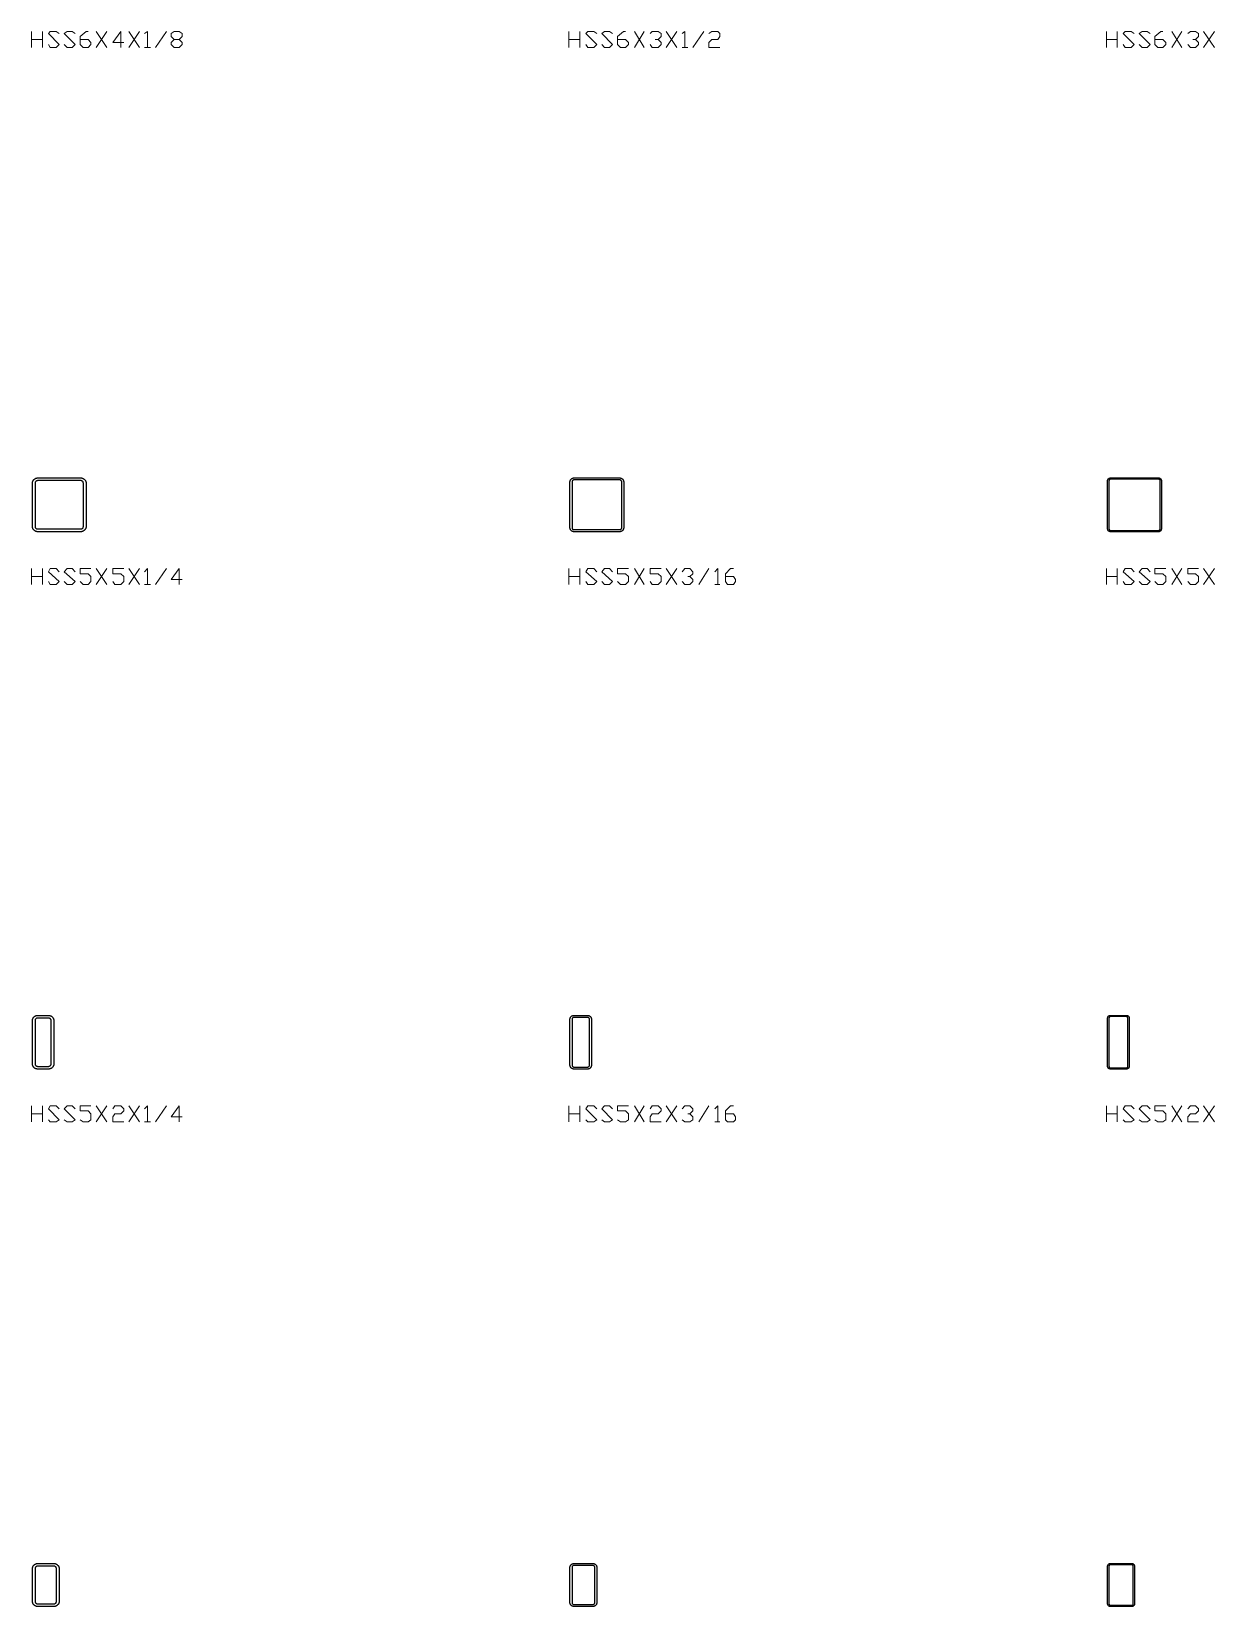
# Model space of a CAD drawing. Header units: inches. Extents: x 0 to 975, y -1305 to 34.
# Drawn here: x 749.9 to 859.9, y -1100 to -953.5 of the extents above; entities that cross this region are included whole.
import ezdxf

# ---------------------------------------------------------------- set-up
doc = ezdxf.new("R2010")
doc.units = ezdxf.units.IN
doc.header["$MEASUREMENT"] = 0
doc.layers.add('AISC_STEEL', color=7, linetype='Continuous')

msp = doc.modelspace()

# ---------------------------------------------------------------- linework, layer by layer
at = {"color": 3, "lineweight": 0}
for p, q in [((749.92, -954.94), (749.92, -953.46)), ((750.94, -953.46), (750.94, -954.94)), ((755.92, -953.46), (756.93, -954.94)), ((755.92, -954.94), (756.93, -953.46)), ((758.96, -953.46), (759.97, -954.94)), ((758.96, -954.94), (759.97, -953.46)), ((761.45, -954.94), (762.46, -953.46)), ((799.9, -954.94), (799.9, -953.46)), ((800.92, -953.46), (800.92, -954.94)), ((805.99, -953.46), (806.91, -954.94)), ((805.99, -954.94), (806.91, -953.46)), ((808.94, -953.46), (809.95, -954.94)), ((808.94, -954.94), (809.95, -953.46)), ((811.43, -954.94), (812.44, -953.46)), ((849.88, -954.94), (849.88, -953.46)), ((850.9, -953.46), (850.9, -954.94)), ((855.97, -953.46), (856.89, -954.94)), ((855.97, -954.94), (856.89, -953.46)), ((858.92, -953.46), (859.94, -954.94)), ((858.92, -954.94), (859.94, -953.46)), ((749.92, -954.2), (750.94, -954.2)), ((760.43, -954.94), (760.99, -954.94)), ((799.9, -954.2), (800.92, -954.2)), ((810.42, -954.94), (810.97, -954.94)), ((849.88, -954.2), (850.9, -954.2)), ((749.92, -1004.92), (749.92, -1003.44)), ((750.94, -1003.44), (750.94, -1004.92)), ((755.92, -1003.44), (756.93, -1004.92)), ((755.92, -1004.92), (756.93, -1003.44)), ((758.96, -1003.44), (759.97, -1004.92)), ((758.96, -1004.92), (759.97, -1003.44)), ((761.45, -1004.92), (762.46, -1003.44)), ((799.9, -1004.92), (799.9, -1003.44)), ((800.92, -1003.44), (800.92, -1004.92)), ((805.99, -1003.44), (806.91, -1004.92)), ((805.99, -1004.92), (806.91, -1003.44)), ((808.94, -1003.44), (809.95, -1004.92)), ((808.94, -1004.92), (809.95, -1003.44)), ((811.98, -1004.92), (812.91, -1003.44)), ((849.88, -1004.92), (849.88, -1003.44)), ((850.9, -1003.44), (850.9, -1004.92)), ((855.97, -1003.44), (856.89, -1004.92)), ((855.97, -1004.92), (856.89, -1003.44)), ((858.92, -1003.44), (859.94, -1004.92)), ((858.92, -1004.92), (859.94, -1003.44)), ((749.92, -1004.18), (750.94, -1004.18)), ((760.43, -1004.92), (760.99, -1004.92)), ((799.9, -1004.18), (800.92, -1004.18)), ((813.46, -1004.92), (813.92, -1004.92)), ((849.88, -1004.18), (850.9, -1004.18)), ((749.92, -1054.9), (749.92, -1053.43)), ((750.94, -1053.43), (750.94, -1054.9)), ((755.92, -1053.43), (756.93, -1054.9)), ((755.92, -1054.9), (756.93, -1053.43)), ((758.96, -1053.43), (759.97, -1054.9)), ((758.96, -1054.9), (759.97, -1053.43)), ((761.45, -1054.9), (762.46, -1053.43)), ((799.9, -1054.9), (799.9, -1053.43)), ((800.92, -1053.43), (800.92, -1054.9)), ((805.99, -1053.43), (806.91, -1054.9)), ((805.99, -1054.9), (806.91, -1053.43)), ((808.94, -1053.43), (809.95, -1054.9)), ((808.94, -1054.9), (809.95, -1053.43)), ((811.98, -1054.9), (812.91, -1053.43)), ((849.88, -1054.9), (849.88, -1053.43)), ((850.9, -1053.43), (850.9, -1054.9)), ((855.97, -1053.43), (856.89, -1054.9)), ((855.97, -1054.9), (856.89, -1053.43)), ((858.92, -1053.43), (859.94, -1054.9)), ((858.92, -1054.9), (859.94, -1053.43)), ((749.92, -1054.16), (750.94, -1054.16)), ((760.43, -1054.9), (760.99, -1054.9)), ((799.9, -1054.16), (800.92, -1054.16)), ((813.46, -1054.9), (813.92, -1054.9)), ((849.88, -1054.16), (850.9, -1054.16))]:
    msp.add_line(p, q, dxfattribs=at)
for points in [[(751.49, -954.66), (751.67, -954.94), (752.23, -954.94), (752.5, -954.66), (751.49, -953.65), (751.67, -953.46), (752.23, -953.46), (752.5, -953.65)], [(752.97, -954.66), (753.24, -954.94), (753.7, -954.94), (753.98, -954.66), (752.97, -953.65), (753.24, -953.46), (753.7, -953.46), (753.98, -953.65)], [(754.44, -954.2), (755.18, -954.2), (755.45, -954.48), (755.45, -954.66), (755.18, -954.94), (754.72, -954.94), (754.44, -954.66), (754.44, -953.92), (754.99, -953.46), (755.18, -953.46)], [(758.5, -954.48), (757.48, -954.48), (758.22, -953.46), (758.22, -954.94)], [(760.43, -953.65), (760.71, -953.46), (760.71, -954.94)], [(763.66, -954.2), (763.94, -954.48), (763.94, -954.66), (763.66, -954.94), (763.2, -954.94), (762.92, -954.66), (762.92, -954.48), (763.2, -954.2), (763.66, -954.2), (763.94, -953.92), (763.94, -953.65), (763.66, -953.46), (763.2, -953.46), (762.92, -953.65), (762.92, -953.92), (763.2, -954.2)], [(801.47, -954.66), (801.66, -954.94), (802.21, -954.94), (802.49, -954.66), (801.47, -953.65), (801.66, -953.46), (802.21, -953.46), (802.49, -953.65)], [(802.95, -954.66), (803.22, -954.94), (803.68, -954.94), (803.96, -954.66), (802.95, -953.65), (803.22, -953.46), (803.68, -953.46), (803.96, -953.65)], [(804.42, -954.2), (805.16, -954.2), (805.44, -954.48), (805.44, -954.66), (805.16, -954.94), (804.7, -954.94), (804.42, -954.66), (804.42, -953.92), (804.98, -953.46), (805.16, -953.46)], [(807.47, -953.65), (807.65, -953.46), (808.2, -953.46), (808.48, -953.65), (808.48, -953.92), (808.2, -954.2), (807.93, -954.2)], [(810.42, -953.65), (810.69, -953.46), (810.69, -954.94)], [(812.91, -953.65), (813.18, -953.46), (813.74, -953.46), (813.92, -953.65), (813.92, -953.92), (813.74, -954.2), (813.18, -954.2), (812.91, -954.48), (812.91, -954.94), (813.92, -954.94)], [(851.45, -954.66), (851.64, -954.94), (852.19, -954.94), (852.47, -954.66), (851.45, -953.65), (851.64, -953.46), (852.19, -953.46), (852.47, -953.65)], [(852.93, -954.66), (853.2, -954.94), (853.67, -954.94), (853.94, -954.66), (852.93, -953.65), (853.2, -953.46), (853.67, -953.46), (853.94, -953.65)], [(854.4, -954.2), (855.14, -954.2), (855.42, -954.48), (855.42, -954.66), (855.14, -954.94), (854.68, -954.94), (854.4, -954.66), (854.4, -953.92), (854.96, -953.46), (855.14, -953.46)], [(857.45, -953.65), (857.72, -953.46), (858.18, -953.46), (858.46, -953.65), (858.46, -953.92), (858.18, -954.2), (857.91, -954.2)], [(808.2, -954.2), (808.48, -954.48), (808.48, -954.66), (808.2, -954.94), (807.65, -954.94), (807.47, -954.66)], [(858.18, -954.2), (858.46, -954.48), (858.46, -954.66), (858.18, -954.94), (857.72, -954.94), (857.45, -954.66)], [(751.49, -1004.64), (751.67, -1004.92), (752.23, -1004.92), (752.5, -1004.64), (751.49, -1003.72), (751.67, -1003.44), (752.23, -1003.44), (752.5, -1003.72)], [(752.97, -1004.64), (753.24, -1004.92), (753.7, -1004.92), (753.98, -1004.64), (752.97, -1003.72), (753.24, -1003.44), (753.7, -1003.44), (753.98, -1003.72)], [(754.44, -1004.64), (754.72, -1004.92), (755.18, -1004.92), (755.45, -1004.64), (755.45, -1004.18), (755.18, -1003.91), (754.44, -1003.91), (754.44, -1003.44), (755.45, -1003.44)], [(757.48, -1004.64), (757.67, -1004.92), (758.22, -1004.92), (758.5, -1004.64), (758.5, -1004.18), (758.22, -1003.91), (757.48, -1003.91), (757.48, -1003.44), (758.5, -1003.44)], [(760.43, -1003.72), (760.71, -1003.44), (760.71, -1004.92)], [(763.94, -1004.46), (762.92, -1004.46), (763.66, -1003.44), (763.66, -1004.92)], [(801.47, -1004.64), (801.66, -1004.92), (802.21, -1004.92), (802.49, -1004.64), (801.47, -1003.72), (801.66, -1003.44), (802.21, -1003.44), (802.49, -1003.72)], [(802.95, -1004.64), (803.22, -1004.92), (803.68, -1004.92), (803.96, -1004.64), (802.95, -1003.72), (803.22, -1003.44), (803.68, -1003.44), (803.96, -1003.72)], [(804.42, -1004.64), (804.7, -1004.92), (805.16, -1004.92), (805.44, -1004.64), (805.44, -1004.18), (805.16, -1003.91), (804.42, -1003.91), (804.42, -1003.44), (805.44, -1003.44)], [(807.47, -1004.64), (807.65, -1004.92), (808.2, -1004.92), (808.48, -1004.64), (808.48, -1004.18), (808.2, -1003.91), (807.47, -1003.91), (807.47, -1003.44), (808.48, -1003.44)], [(810.42, -1003.72), (810.69, -1003.44), (811.15, -1003.44), (811.43, -1003.72), (811.43, -1003.91), (811.15, -1004.18), (810.97, -1004.18)], [(813.46, -1003.72), (813.74, -1003.44), (813.74, -1004.92)], [(814.47, -1004.18), (815.21, -1004.18), (815.4, -1004.46), (815.4, -1004.64), (815.21, -1004.92), (814.66, -1004.92), (814.47, -1004.64), (814.47, -1003.91), (814.93, -1003.44), (815.21, -1003.44)], [(851.45, -1004.64), (851.64, -1004.92), (852.19, -1004.92), (852.47, -1004.64), (851.45, -1003.72), (851.64, -1003.44), (852.19, -1003.44), (852.47, -1003.72)], [(852.93, -1004.64), (853.2, -1004.92), (853.67, -1004.92), (853.94, -1004.64), (852.93, -1003.72), (853.2, -1003.44), (853.67, -1003.44), (853.94, -1003.72)], [(854.4, -1004.64), (854.68, -1004.92), (855.14, -1004.92), (855.42, -1004.64), (855.42, -1004.18), (855.14, -1003.91), (854.4, -1003.91), (854.4, -1003.44), (855.42, -1003.44)], [(857.45, -1004.64), (857.72, -1004.92), (858.18, -1004.92), (858.46, -1004.64), (858.46, -1004.18), (858.18, -1003.91), (857.45, -1003.91), (857.45, -1003.44), (858.46, -1003.44)], [(811.15, -1004.18), (811.43, -1004.46), (811.43, -1004.64), (811.15, -1004.92), (810.69, -1004.92), (810.42, -1004.64)], [(751.49, -1054.72), (751.67, -1054.9), (752.23, -1054.9), (752.5, -1054.72), (751.49, -1053.7), (751.67, -1053.43), (752.23, -1053.43), (752.5, -1053.7)], [(752.97, -1054.72), (753.24, -1054.9), (753.7, -1054.9), (753.98, -1054.72), (752.97, -1053.7), (753.24, -1053.43), (753.7, -1053.43), (753.98, -1053.7)], [(754.44, -1054.72), (754.72, -1054.9), (755.18, -1054.9), (755.45, -1054.72), (755.45, -1054.16), (755.18, -1053.89), (754.44, -1053.89), (754.44, -1053.43), (755.45, -1053.43)], [(757.48, -1053.7), (757.67, -1053.43), (758.22, -1053.43), (758.5, -1053.7), (758.5, -1053.89), (758.22, -1054.16), (757.67, -1054.16), (757.48, -1054.44), (757.48, -1054.9), (758.5, -1054.9)], [(760.43, -1053.7), (760.71, -1053.43), (760.71, -1054.9)], [(763.94, -1054.44), (762.92, -1054.44), (763.66, -1053.43), (763.66, -1054.9)], [(801.47, -1054.72), (801.66, -1054.9), (802.21, -1054.9), (802.49, -1054.72), (801.47, -1053.7), (801.66, -1053.43), (802.21, -1053.43), (802.49, -1053.7)], [(802.95, -1054.72), (803.22, -1054.9), (803.68, -1054.9), (803.96, -1054.72), (802.95, -1053.7), (803.22, -1053.43), (803.68, -1053.43), (803.96, -1053.7)], [(804.42, -1054.72), (804.7, -1054.9), (805.16, -1054.9), (805.44, -1054.72), (805.44, -1054.16), (805.16, -1053.89), (804.42, -1053.89), (804.42, -1053.43), (805.44, -1053.43)], [(807.47, -1053.7), (807.65, -1053.43), (808.2, -1053.43), (808.48, -1053.7), (808.48, -1053.89), (808.2, -1054.16), (807.65, -1054.16), (807.47, -1054.44), (807.47, -1054.9), (808.48, -1054.9)], [(810.42, -1053.7), (810.69, -1053.43), (811.15, -1053.43), (811.43, -1053.7), (811.43, -1053.89), (811.15, -1054.16), (810.97, -1054.16)], [(813.46, -1053.7), (813.74, -1053.43), (813.74, -1054.9)], [(814.47, -1054.16), (815.21, -1054.16), (815.4, -1054.44), (815.4, -1054.72), (815.21, -1054.9), (814.66, -1054.9), (814.47, -1054.72), (814.47, -1053.89), (814.93, -1053.43), (815.21, -1053.43)], [(851.45, -1054.72), (851.64, -1054.9), (852.19, -1054.9), (852.47, -1054.72), (851.45, -1053.7), (851.64, -1053.43), (852.19, -1053.43), (852.47, -1053.7)], [(852.93, -1054.72), (853.2, -1054.9), (853.67, -1054.9), (853.94, -1054.72), (852.93, -1053.7), (853.2, -1053.43), (853.67, -1053.43), (853.94, -1053.7)], [(854.4, -1054.72), (854.68, -1054.9), (855.14, -1054.9), (855.42, -1054.72), (855.42, -1054.16), (855.14, -1053.89), (854.4, -1053.89), (854.4, -1053.43), (855.42, -1053.43)], [(857.45, -1053.7), (857.72, -1053.43), (858.18, -1053.43), (858.46, -1053.7), (858.46, -1053.89), (858.18, -1054.16), (857.72, -1054.16), (857.45, -1054.44), (857.45, -1054.9), (858.46, -1054.9)], [(811.15, -1054.16), (811.43, -1054.44), (811.43, -1054.72), (811.15, -1054.9), (810.69, -1054.9), (810.42, -1054.72)]]:
    msp.add_lwpolyline(points, dxfattribs=at)
at = {"layer": 'AISC_STEEL'}
for points in [[(754.5, -995), (754.53, -995), (754.56, -995), (754.59, -995.01), (754.62, -995.01), (754.64, -995.02), (754.67, -995.03), (754.7, -995.04), (754.72, -995.05), (754.75, -995.07), (754.77, -995.08), (754.8, -995.1), (754.82, -995.12), (754.84, -995.14), (754.86, -995.16), (754.88, -995.18), (754.9, -995.2), (754.92, -995.23), (754.93, -995.25), (754.95, -995.28), (754.96, -995.3), (754.97, -995.33), (754.98, -995.36), (754.99, -995.38), (754.99, -995.41), (755, -995.44), (755, -995.47), (755, -995.5), (755, -999.5), (755, -999.53), (755, -999.56), (754.99, -999.59), (754.99, -999.62), (754.98, -999.64), (754.97, -999.67), (754.96, -999.7), (754.95, -999.72), (754.93, -999.75), (754.92, -999.77), (754.9, -999.8), (754.88, -999.82), (754.86, -999.84), (754.84, -999.86), (754.82, -999.88), (754.8, -999.9), (754.77, -999.92), (754.75, -999.93), (754.72, -999.95), (754.7, -999.96), (754.67, -999.97), (754.64, -999.98), (754.62, -999.99), (754.59, -999.99), (754.56, -1000), (754.53, -1000), (754.5, -1000), (750.5, -1000), (750.47, -1000), (750.44, -1000), (750.41, -999.99), (750.38, -999.99), (750.36, -999.98), (750.33, -999.97), (750.3, -999.96), (750.28, -999.95), (750.25, -999.93), (750.23, -999.92), (750.2, -999.9), (750.18, -999.88), (750.16, -999.86), (750.14, -999.84), (750.12, -999.82), (750.1, -999.8), (750.08, -999.77), (750.07, -999.75), (750.05, -999.72), (750.04, -999.7), (750.03, -999.67), (750.02, -999.64), (750.01, -999.62), (750.01, -999.59), (750, -999.56), (750, -999.53), (750, -999.5), (750, -995.5), (750, -995.47), (750, -995.44), (750.01, -995.41), (750.01, -995.38), (750.02, -995.36), (750.03, -995.33), (750.04, -995.3), (750.05, -995.28), (750.07, -995.25), (750.08, -995.23), (750.1, -995.2), (750.12, -995.18), (750.14, -995.16), (750.16, -995.14), (750.18, -995.12), (750.2, -995.1), (750.23, -995.08), (750.25, -995.07), (750.28, -995.05), (750.3, -995.04), (750.33, -995.03), (750.36, -995.02), (750.38, -995.01), (750.41, -995.01), (750.44, -995), (750.47, -995), (750.5, -995)], [(750.5, -995.25), (750.47, -995.25), (750.44, -995.26), (750.42, -995.26), (750.39, -995.27), (750.37, -995.29), (750.34, -995.3), (750.32, -995.32), (750.3, -995.34), (750.29, -995.37), (750.27, -995.39), (750.26, -995.42), (750.26, -995.44), (750.25, -995.47), (750.25, -995.5), (750.25, -999.5), (750.25, -999.53), (750.26, -999.56), (750.26, -999.58), (750.27, -999.61), (750.29, -999.63), (750.3, -999.66), (750.32, -999.68), (750.34, -999.7), (750.37, -999.71), (750.39, -999.73), (750.42, -999.74), (750.44, -999.74), (750.47, -999.75), (750.5, -999.75), (754.5, -999.75), (754.53, -999.75), (754.56, -999.74), (754.58, -999.74), (754.61, -999.73), (754.63, -999.71), (754.66, -999.7), (754.68, -999.68), (754.7, -999.66), (754.71, -999.63), (754.73, -999.61), (754.74, -999.58), (754.74, -999.56), (754.75, -999.53), (754.75, -999.5), (754.75, -995.5), (754.75, -995.47), (754.74, -995.44), (754.74, -995.42), (754.73, -995.39), (754.71, -995.37), (754.7, -995.34), (754.68, -995.32), (754.66, -995.3), (754.63, -995.29), (754.61, -995.27), (754.58, -995.26), (754.56, -995.26), (754.53, -995.25), (754.5, -995.25)], [(804.62, -995), (804.65, -995), (804.68, -995), (804.71, -995.01), (804.74, -995.02), (804.77, -995.03), (804.8, -995.04), (804.82, -995.06), (804.85, -995.07), (804.87, -995.09), (804.89, -995.11), (804.91, -995.13), (804.93, -995.15), (804.94, -995.18), (804.96, -995.2), (804.97, -995.23), (804.98, -995.26), (804.99, -995.29), (805, -995.32), (805, -995.35), (805, -995.38), (805, -999.62), (805, -999.65), (805, -999.68), (804.99, -999.71), (804.98, -999.74), (804.97, -999.77), (804.96, -999.8), (804.94, -999.82), (804.93, -999.85), (804.91, -999.87), (804.89, -999.89), (804.87, -999.91), (804.85, -999.93), (804.82, -999.94), (804.8, -999.96), (804.77, -999.97), (804.74, -999.98), (804.71, -999.99), (804.68, -1000), (804.65, -1000), (804.62, -1000), (800.38, -1000), (800.35, -1000), (800.32, -1000), (800.29, -999.99), (800.26, -999.98), (800.23, -999.97), (800.2, -999.96), (800.18, -999.94), (800.15, -999.93), (800.13, -999.91), (800.11, -999.89), (800.09, -999.87), (800.07, -999.85), (800.06, -999.82), (800.04, -999.8), (800.03, -999.77), (800.02, -999.74), (800.01, -999.71), (800, -999.68), (800, -999.65), (800, -999.62), (800, -995.38), (800, -995.35), (800, -995.32), (800.01, -995.29), (800.02, -995.26), (800.03, -995.23), (800.04, -995.2), (800.06, -995.18), (800.07, -995.15), (800.09, -995.13), (800.11, -995.11), (800.13, -995.09), (800.15, -995.07), (800.18, -995.06), (800.2, -995.04), (800.23, -995.03), (800.26, -995.02), (800.29, -995.01), (800.32, -995), (800.35, -995), (800.38, -995)], [(800.38, -995.19), (800.35, -995.19), (800.33, -995.19), (800.3, -995.2), (800.28, -995.21), (800.26, -995.23), (800.24, -995.24), (800.23, -995.26), (800.21, -995.28), (800.2, -995.3), (800.19, -995.33), (800.19, -995.35), (800.19, -995.38), (800.19, -999.62), (800.19, -999.65), (800.19, -999.67), (800.2, -999.7), (800.21, -999.72), (800.23, -999.74), (800.24, -999.76), (800.26, -999.77), (800.28, -999.79), (800.3, -999.8), (800.33, -999.81), (800.35, -999.81), (800.38, -999.81), (804.62, -999.81), (804.65, -999.81), (804.67, -999.81), (804.7, -999.8), (804.72, -999.79), (804.74, -999.77), (804.76, -999.76), (804.77, -999.74), (804.79, -999.72), (804.8, -999.7), (804.81, -999.67), (804.81, -999.65), (804.81, -999.62), (804.81, -995.38), (804.81, -995.35), (804.81, -995.33), (804.8, -995.3), (804.79, -995.28), (804.77, -995.26), (804.76, -995.24), (804.74, -995.23), (804.72, -995.21), (804.7, -995.2), (804.67, -995.19), (804.65, -995.19), (804.62, -995.19)], [(854.75, -995), (854.78, -995), (854.81, -995.01), (854.83, -995.01), (854.86, -995.02), (854.88, -995.04), (854.91, -995.05), (854.93, -995.07), (854.95, -995.09), (854.96, -995.12), (854.98, -995.14), (854.99, -995.17), (854.99, -995.19), (855, -995.22), (855, -995.25), (855, -999.75), (855, -999.78), (854.99, -999.81), (854.99, -999.83), (854.98, -999.86), (854.96, -999.88), (854.95, -999.91), (854.93, -999.93), (854.91, -999.95), (854.88, -999.96), (854.86, -999.98), (854.83, -999.99), (854.81, -999.99), (854.78, -1000), (854.75, -1000), (850.25, -1000), (850.22, -1000), (850.19, -999.99), (850.17, -999.99), (850.14, -999.98), (850.12, -999.96), (850.09, -999.95), (850.07, -999.93), (850.05, -999.91), (850.04, -999.88), (850.02, -999.86), (850.01, -999.83), (850.01, -999.81), (850, -999.78), (850, -999.75), (850, -995.25), (850, -995.22), (850.01, -995.19), (850.01, -995.17), (850.02, -995.14), (850.04, -995.12), (850.05, -995.09), (850.07, -995.07), (850.09, -995.05), (850.12, -995.04), (850.14, -995.02), (850.17, -995.01), (850.19, -995.01), (850.22, -995), (850.25, -995)], [(850.25, -995.12), (850.23, -995.13), (850.22, -995.13), (850.2, -995.13), (850.19, -995.14), (850.17, -995.15), (850.16, -995.16), (850.15, -995.17), (850.14, -995.19), (850.13, -995.2), (850.13, -995.22), (850.13, -995.23), (850.12, -995.25), (850.12, -999.75), (850.13, -999.77), (850.13, -999.78), (850.13, -999.8), (850.14, -999.81), (850.15, -999.83), (850.16, -999.84), (850.17, -999.85), (850.19, -999.86), (850.2, -999.87), (850.22, -999.87), (850.23, -999.87), (850.25, -999.88), (854.75, -999.88), (854.77, -999.87), (854.78, -999.87), (854.8, -999.87), (854.81, -999.86), (854.83, -999.85), (854.84, -999.84), (854.85, -999.83), (854.86, -999.81), (854.87, -999.8), (854.87, -999.78), (854.87, -999.77), (854.88, -999.75), (854.88, -995.25), (854.87, -995.23), (854.87, -995.22), (854.87, -995.2), (854.86, -995.19), (854.85, -995.17), (854.84, -995.16), (854.83, -995.15), (854.81, -995.14), (854.8, -995.13), (854.78, -995.13), (854.77, -995.13), (854.75, -995.12)], [(751.5, -1045), (751.53, -1045), (751.56, -1045), (751.59, -1045.01), (751.62, -1045.01), (751.64, -1045.02), (751.67, -1045.03), (751.7, -1045.04), (751.72, -1045.05), (751.75, -1045.07), (751.77, -1045.08), (751.8, -1045.1), (751.82, -1045.12), (751.84, -1045.14), (751.86, -1045.16), (751.88, -1045.18), (751.9, -1045.2), (751.92, -1045.23), (751.93, -1045.25), (751.95, -1045.28), (751.96, -1045.3), (751.97, -1045.33), (751.98, -1045.36), (751.99, -1045.38), (751.99, -1045.41), (752, -1045.44), (752, -1045.47), (752, -1045.5), (752, -1049.5), (752, -1049.53), (752, -1049.56), (751.99, -1049.59), (751.99, -1049.62), (751.98, -1049.64), (751.97, -1049.67), (751.96, -1049.7), (751.95, -1049.72), (751.93, -1049.75), (751.92, -1049.77), (751.9, -1049.8), (751.88, -1049.82), (751.86, -1049.84), (751.84, -1049.86), (751.82, -1049.88), (751.8, -1049.9), (751.77, -1049.92), (751.75, -1049.93), (751.72, -1049.95), (751.7, -1049.96), (751.67, -1049.97), (751.64, -1049.98), (751.62, -1049.99), (751.59, -1049.99), (751.56, -1050), (751.53, -1050), (751.5, -1050), (750.5, -1050), (750.47, -1050), (750.44, -1050), (750.41, -1049.99), (750.38, -1049.99), (750.36, -1049.98), (750.33, -1049.97), (750.3, -1049.96), (750.28, -1049.95), (750.25, -1049.93), (750.23, -1049.92), (750.2, -1049.9), (750.18, -1049.88), (750.16, -1049.86), (750.14, -1049.84), (750.12, -1049.82), (750.1, -1049.8), (750.08, -1049.77), (750.07, -1049.75), (750.05, -1049.72), (750.04, -1049.7), (750.03, -1049.67), (750.02, -1049.64), (750.01, -1049.62), (750.01, -1049.59), (750, -1049.56), (750, -1049.53), (750, -1049.5), (750, -1045.5), (750, -1045.47), (750, -1045.44), (750.01, -1045.41), (750.01, -1045.38), (750.02, -1045.36), (750.03, -1045.33), (750.04, -1045.3), (750.05, -1045.28), (750.07, -1045.25), (750.08, -1045.23), (750.1, -1045.2), (750.12, -1045.18), (750.14, -1045.16), (750.16, -1045.14), (750.18, -1045.12), (750.2, -1045.1), (750.23, -1045.08), (750.25, -1045.07), (750.28, -1045.05), (750.3, -1045.04), (750.33, -1045.03), (750.36, -1045.02), (750.38, -1045.01), (750.41, -1045.01), (750.44, -1045), (750.47, -1045), (750.5, -1045)], [(750.5, -1045.25), (750.47, -1045.25), (750.44, -1045.26), (750.42, -1045.26), (750.39, -1045.27), (750.37, -1045.29), (750.34, -1045.3), (750.32, -1045.32), (750.3, -1045.34), (750.29, -1045.37), (750.27, -1045.39), (750.26, -1045.42), (750.26, -1045.44), (750.25, -1045.47), (750.25, -1045.5), (750.25, -1049.5), (750.25, -1049.53), (750.26, -1049.56), (750.26, -1049.58), (750.27, -1049.61), (750.29, -1049.63), (750.3, -1049.66), (750.32, -1049.68), (750.34, -1049.7), (750.37, -1049.71), (750.39, -1049.73), (750.42, -1049.74), (750.44, -1049.74), (750.47, -1049.75), (750.5, -1049.75), (751.5, -1049.75), (751.53, -1049.75), (751.56, -1049.74), (751.58, -1049.74), (751.61, -1049.73), (751.63, -1049.71), (751.66, -1049.7), (751.68, -1049.68), (751.7, -1049.66), (751.71, -1049.63), (751.73, -1049.61), (751.74, -1049.58), (751.74, -1049.56), (751.75, -1049.53), (751.75, -1049.5), (751.75, -1045.5), (751.75, -1045.47), (751.74, -1045.44), (751.74, -1045.42), (751.73, -1045.39), (751.71, -1045.37), (751.7, -1045.34), (751.68, -1045.32), (751.66, -1045.3), (751.63, -1045.29), (751.61, -1045.27), (751.58, -1045.26), (751.56, -1045.26), (751.53, -1045.25), (751.5, -1045.25)], [(801.62, -1045), (801.65, -1045), (801.68, -1045), (801.71, -1045.01), (801.74, -1045.02), (801.77, -1045.03), (801.8, -1045.04), (801.82, -1045.06), (801.85, -1045.07), (801.87, -1045.09), (801.89, -1045.11), (801.91, -1045.13), (801.93, -1045.15), (801.94, -1045.18), (801.96, -1045.2), (801.97, -1045.23), (801.98, -1045.26), (801.99, -1045.29), (802, -1045.32), (802, -1045.35), (802, -1045.38), (802, -1049.62), (802, -1049.65), (802, -1049.68), (801.99, -1049.71), (801.98, -1049.74), (801.97, -1049.77), (801.96, -1049.8), (801.94, -1049.82), (801.93, -1049.85), (801.91, -1049.87), (801.89, -1049.89), (801.87, -1049.91), (801.85, -1049.93), (801.82, -1049.94), (801.8, -1049.96), (801.77, -1049.97), (801.74, -1049.98), (801.71, -1049.99), (801.68, -1050), (801.65, -1050), (801.62, -1050), (800.38, -1050), (800.35, -1050), (800.32, -1050), (800.29, -1049.99), (800.26, -1049.98), (800.23, -1049.97), (800.2, -1049.96), (800.18, -1049.94), (800.15, -1049.93), (800.13, -1049.91), (800.11, -1049.89), (800.09, -1049.87), (800.07, -1049.85), (800.06, -1049.82), (800.04, -1049.8), (800.03, -1049.77), (800.02, -1049.74), (800.01, -1049.71), (800, -1049.68), (800, -1049.65), (800, -1049.62), (800, -1045.38), (800, -1045.35), (800, -1045.32), (800.01, -1045.29), (800.02, -1045.26), (800.03, -1045.23), (800.04, -1045.2), (800.06, -1045.18), (800.07, -1045.15), (800.09, -1045.13), (800.11, -1045.11), (800.13, -1045.09), (800.15, -1045.07), (800.18, -1045.06), (800.2, -1045.04), (800.23, -1045.03), (800.26, -1045.02), (800.29, -1045.01), (800.32, -1045), (800.35, -1045), (800.38, -1045)], [(800.38, -1045.19), (800.35, -1045.19), (800.33, -1045.19), (800.3, -1045.2), (800.28, -1045.21), (800.26, -1045.23), (800.24, -1045.24), (800.23, -1045.26), (800.21, -1045.28), (800.2, -1045.3), (800.19, -1045.33), (800.19, -1045.35), (800.19, -1045.38), (800.19, -1049.62), (800.19, -1049.65), (800.19, -1049.67), (800.2, -1049.7), (800.21, -1049.72), (800.23, -1049.74), (800.24, -1049.76), (800.26, -1049.77), (800.28, -1049.79), (800.3, -1049.8), (800.33, -1049.81), (800.35, -1049.81), (800.38, -1049.81), (801.62, -1049.81), (801.65, -1049.81), (801.67, -1049.81), (801.7, -1049.8), (801.72, -1049.79), (801.74, -1049.77), (801.76, -1049.76), (801.77, -1049.74), (801.79, -1049.72), (801.8, -1049.7), (801.81, -1049.67), (801.81, -1049.65), (801.81, -1049.62), (801.81, -1045.38), (801.81, -1045.35), (801.81, -1045.33), (801.8, -1045.3), (801.79, -1045.28), (801.77, -1045.26), (801.76, -1045.24), (801.74, -1045.23), (801.72, -1045.21), (801.7, -1045.2), (801.67, -1045.19), (801.65, -1045.19), (801.62, -1045.19)], [(851.75, -1045), (851.78, -1045), (851.81, -1045.01), (851.83, -1045.01), (851.86, -1045.02), (851.88, -1045.04), (851.91, -1045.05), (851.93, -1045.07), (851.95, -1045.09), (851.96, -1045.12), (851.98, -1045.14), (851.99, -1045.17), (851.99, -1045.19), (852, -1045.22), (852, -1045.25), (852, -1049.75), (852, -1049.78), (851.99, -1049.81), (851.99, -1049.83), (851.98, -1049.86), (851.96, -1049.88), (851.95, -1049.91), (851.93, -1049.93), (851.91, -1049.95), (851.88, -1049.96), (851.86, -1049.98), (851.83, -1049.99), (851.81, -1049.99), (851.78, -1050), (851.75, -1050), (850.25, -1050), (850.22, -1050), (850.19, -1049.99), (850.17, -1049.99), (850.14, -1049.98), (850.12, -1049.96), (850.09, -1049.95), (850.07, -1049.93), (850.05, -1049.91), (850.04, -1049.88), (850.02, -1049.86), (850.01, -1049.83), (850.01, -1049.81), (850, -1049.78), (850, -1049.75), (850, -1045.25), (850, -1045.22), (850.01, -1045.19), (850.01, -1045.17), (850.02, -1045.14), (850.04, -1045.12), (850.05, -1045.09), (850.07, -1045.07), (850.09, -1045.05), (850.12, -1045.04), (850.14, -1045.02), (850.17, -1045.01), (850.19, -1045.01), (850.22, -1045), (850.25, -1045)], [(850.25, -1045.12), (850.23, -1045.13), (850.22, -1045.13), (850.2, -1045.13), (850.19, -1045.14), (850.17, -1045.15), (850.16, -1045.16), (850.15, -1045.17), (850.14, -1045.19), (850.13, -1045.2), (850.13, -1045.22), (850.13, -1045.23), (850.12, -1045.25), (850.12, -1049.75), (850.13, -1049.77), (850.13, -1049.78), (850.13, -1049.8), (850.14, -1049.81), (850.15, -1049.83), (850.16, -1049.84), (850.17, -1049.85), (850.19, -1049.86), (850.2, -1049.87), (850.22, -1049.87), (850.23, -1049.87), (850.25, -1049.88), (851.75, -1049.88), (851.77, -1049.87), (851.78, -1049.87), (851.8, -1049.87), (851.81, -1049.86), (851.83, -1049.85), (851.84, -1049.84), (851.85, -1049.83), (851.86, -1049.81), (851.87, -1049.8), (851.87, -1049.78), (851.87, -1049.77), (851.88, -1049.75), (851.88, -1045.25), (851.87, -1045.23), (851.87, -1045.22), (851.87, -1045.2), (851.86, -1045.19), (851.85, -1045.17), (851.84, -1045.16), (851.83, -1045.15), (851.81, -1045.14), (851.8, -1045.13), (851.78, -1045.13), (851.77, -1045.13), (851.75, -1045.12)], [(752, -1096), (752.03, -1096), (752.06, -1096), (752.09, -1096.01), (752.12, -1096.01), (752.14, -1096.02), (752.17, -1096.03), (752.2, -1096.04), (752.22, -1096.05), (752.25, -1096.07), (752.27, -1096.08), (752.3, -1096.1), (752.32, -1096.12), (752.34, -1096.14), (752.36, -1096.16), (752.38, -1096.18), (752.4, -1096.2), (752.42, -1096.23), (752.43, -1096.25), (752.45, -1096.28), (752.46, -1096.3), (752.47, -1096.33), (752.48, -1096.36), (752.49, -1096.38), (752.49, -1096.41), (752.5, -1096.44), (752.5, -1096.47), (752.5, -1096.5), (752.5, -1099.5), (752.5, -1099.53), (752.5, -1099.56), (752.49, -1099.59), (752.49, -1099.62), (752.48, -1099.64), (752.47, -1099.67), (752.46, -1099.7), (752.45, -1099.72), (752.43, -1099.75), (752.42, -1099.77), (752.4, -1099.8), (752.38, -1099.82), (752.36, -1099.84), (752.34, -1099.86), (752.32, -1099.88), (752.3, -1099.9), (752.27, -1099.92), (752.25, -1099.93), (752.22, -1099.95), (752.2, -1099.96), (752.17, -1099.97), (752.14, -1099.98), (752.12, -1099.99), (752.09, -1099.99), (752.06, -1100), (752.03, -1100), (752, -1100), (750.5, -1100), (750.47, -1100), (750.44, -1100), (750.41, -1099.99), (750.38, -1099.99), (750.36, -1099.98), (750.33, -1099.97), (750.3, -1099.96), (750.28, -1099.95), (750.25, -1099.93), (750.23, -1099.92), (750.2, -1099.9), (750.18, -1099.88), (750.16, -1099.86), (750.14, -1099.84), (750.12, -1099.82), (750.1, -1099.8), (750.08, -1099.77), (750.07, -1099.75), (750.05, -1099.72), (750.04, -1099.7), (750.03, -1099.67), (750.02, -1099.64), (750.01, -1099.62), (750.01, -1099.59), (750, -1099.56), (750, -1099.53), (750, -1099.5), (750, -1096.5), (750, -1096.47), (750, -1096.44), (750.01, -1096.41), (750.01, -1096.38), (750.02, -1096.36), (750.03, -1096.33), (750.04, -1096.3), (750.05, -1096.28), (750.07, -1096.25), (750.08, -1096.23), (750.1, -1096.2), (750.12, -1096.18), (750.14, -1096.16), (750.16, -1096.14), (750.18, -1096.12), (750.2, -1096.1), (750.23, -1096.08), (750.25, -1096.07), (750.28, -1096.05), (750.3, -1096.04), (750.33, -1096.03), (750.36, -1096.02), (750.38, -1096.01), (750.41, -1096.01), (750.44, -1096), (750.47, -1096), (750.5, -1096)], [(802.12, -1096), (802.15, -1096), (802.18, -1096), (802.21, -1096.01), (802.24, -1096.02), (802.27, -1096.03), (802.3, -1096.04), (802.32, -1096.06), (802.35, -1096.07), (802.37, -1096.09), (802.39, -1096.11), (802.41, -1096.13), (802.43, -1096.15), (802.44, -1096.18), (802.46, -1096.2), (802.47, -1096.23), (802.48, -1096.26), (802.49, -1096.29), (802.5, -1096.32), (802.5, -1096.35), (802.5, -1096.38), (802.5, -1099.62), (802.5, -1099.65), (802.5, -1099.68), (802.49, -1099.71), (802.48, -1099.74), (802.47, -1099.77), (802.46, -1099.8), (802.44, -1099.82), (802.43, -1099.85), (802.41, -1099.87), (802.39, -1099.89), (802.37, -1099.91), (802.35, -1099.93), (802.32, -1099.94), (802.3, -1099.96), (802.27, -1099.97), (802.24, -1099.98), (802.21, -1099.99), (802.18, -1100), (802.15, -1100), (802.12, -1100), (800.38, -1100), (800.35, -1100), (800.32, -1100), (800.29, -1099.99), (800.26, -1099.98), (800.23, -1099.97), (800.2, -1099.96), (800.18, -1099.94), (800.15, -1099.93), (800.13, -1099.91), (800.11, -1099.89), (800.09, -1099.87), (800.07, -1099.85), (800.06, -1099.82), (800.04, -1099.8), (800.03, -1099.77), (800.02, -1099.74), (800.01, -1099.71), (800, -1099.68), (800, -1099.65), (800, -1099.62), (800, -1096.38), (800, -1096.35), (800, -1096.32), (800.01, -1096.29), (800.02, -1096.26), (800.03, -1096.23), (800.04, -1096.2), (800.06, -1096.18), (800.07, -1096.15), (800.09, -1096.13), (800.11, -1096.11), (800.13, -1096.09), (800.15, -1096.07), (800.18, -1096.06), (800.2, -1096.04), (800.23, -1096.03), (800.26, -1096.02), (800.29, -1096.01), (800.32, -1096), (800.35, -1096), (800.38, -1096)], [(852.25, -1096), (852.28, -1096), (852.31, -1096.01), (852.33, -1096.01), (852.36, -1096.02), (852.38, -1096.04), (852.41, -1096.05), (852.43, -1096.07), (852.45, -1096.09), (852.46, -1096.12), (852.48, -1096.14), (852.49, -1096.17), (852.49, -1096.19), (852.5, -1096.22), (852.5, -1096.25), (852.5, -1099.75), (852.5, -1099.78), (852.49, -1099.81), (852.49, -1099.83), (852.48, -1099.86), (852.46, -1099.88), (852.45, -1099.91), (852.43, -1099.93), (852.41, -1099.95), (852.38, -1099.96), (852.36, -1099.98), (852.33, -1099.99), (852.31, -1099.99), (852.28, -1100), (852.25, -1100), (850.25, -1100), (850.22, -1100), (850.19, -1099.99), (850.17, -1099.99), (850.14, -1099.98), (850.12, -1099.96), (850.09, -1099.95), (850.07, -1099.93), (850.05, -1099.91), (850.04, -1099.88), (850.02, -1099.86), (850.01, -1099.83), (850.01, -1099.81), (850, -1099.78), (850, -1099.75), (850, -1096.25), (850, -1096.22), (850.01, -1096.19), (850.01, -1096.17), (850.02, -1096.14), (850.04, -1096.12), (850.05, -1096.09), (850.07, -1096.07), (850.09, -1096.05), (850.12, -1096.04), (850.14, -1096.02), (850.17, -1096.01), (850.19, -1096.01), (850.22, -1096), (850.25, -1096)], [(750.5, -1096.25), (750.47, -1096.25), (750.44, -1096.26), (750.42, -1096.26), (750.39, -1096.27), (750.37, -1096.29), (750.34, -1096.3), (750.32, -1096.32), (750.3, -1096.34), (750.29, -1096.37), (750.27, -1096.39), (750.26, -1096.42), (750.26, -1096.44), (750.25, -1096.47), (750.25, -1096.5), (750.25, -1099.5), (750.25, -1099.53), (750.26, -1099.56), (750.26, -1099.58), (750.27, -1099.61), (750.29, -1099.63), (750.3, -1099.66), (750.32, -1099.68), (750.34, -1099.7), (750.37, -1099.71), (750.39, -1099.73), (750.42, -1099.74), (750.44, -1099.74), (750.47, -1099.75), (750.5, -1099.75), (752, -1099.75), (752.03, -1099.75), (752.06, -1099.74), (752.08, -1099.74), (752.11, -1099.73), (752.13, -1099.71), (752.16, -1099.7), (752.18, -1099.68), (752.2, -1099.66), (752.21, -1099.63), (752.23, -1099.61), (752.24, -1099.58), (752.24, -1099.56), (752.25, -1099.53), (752.25, -1099.5), (752.25, -1096.5), (752.25, -1096.47), (752.24, -1096.44), (752.24, -1096.42), (752.23, -1096.39), (752.21, -1096.37), (752.2, -1096.34), (752.18, -1096.32), (752.16, -1096.3), (752.13, -1096.29), (752.11, -1096.27), (752.08, -1096.26), (752.06, -1096.26), (752.03, -1096.25), (752, -1096.25)], [(800.38, -1096.19), (800.35, -1096.19), (800.33, -1096.19), (800.3, -1096.2), (800.28, -1096.21), (800.26, -1096.23), (800.24, -1096.24), (800.23, -1096.26), (800.21, -1096.28), (800.2, -1096.3), (800.19, -1096.33), (800.19, -1096.35), (800.19, -1096.38), (800.19, -1099.62), (800.19, -1099.65), (800.19, -1099.67), (800.2, -1099.7), (800.21, -1099.72), (800.23, -1099.74), (800.24, -1099.76), (800.26, -1099.77), (800.28, -1099.79), (800.3, -1099.8), (800.33, -1099.81), (800.35, -1099.81), (800.38, -1099.81), (802.12, -1099.81), (802.15, -1099.81), (802.17, -1099.81), (802.2, -1099.8), (802.22, -1099.79), (802.24, -1099.77), (802.26, -1099.76), (802.27, -1099.74), (802.29, -1099.72), (802.3, -1099.7), (802.31, -1099.67), (802.31, -1099.65), (802.31, -1099.62), (802.31, -1096.38), (802.31, -1096.35), (802.31, -1096.33), (802.3, -1096.3), (802.29, -1096.28), (802.27, -1096.26), (802.26, -1096.24), (802.24, -1096.23), (802.22, -1096.21), (802.2, -1096.2), (802.17, -1096.19), (802.15, -1096.19), (802.12, -1096.19)], [(850.25, -1096.12), (850.23, -1096.13), (850.22, -1096.13), (850.2, -1096.13), (850.19, -1096.14), (850.17, -1096.15), (850.16, -1096.16), (850.15, -1096.17), (850.14, -1096.19), (850.13, -1096.2), (850.13, -1096.22), (850.13, -1096.23), (850.12, -1096.25), (850.12, -1099.75), (850.13, -1099.77), (850.13, -1099.78), (850.13, -1099.8), (850.14, -1099.81), (850.15, -1099.83), (850.16, -1099.84), (850.17, -1099.85), (850.19, -1099.86), (850.2, -1099.87), (850.22, -1099.87), (850.23, -1099.87), (850.25, -1099.88), (852.25, -1099.88), (852.27, -1099.87), (852.28, -1099.87), (852.3, -1099.87), (852.31, -1099.86), (852.33, -1099.85), (852.34, -1099.84), (852.35, -1099.83), (852.36, -1099.81), (852.37, -1099.8), (852.37, -1099.78), (852.37, -1099.77), (852.38, -1099.75), (852.38, -1096.25), (852.37, -1096.23), (852.37, -1096.22), (852.37, -1096.2), (852.36, -1096.19), (852.35, -1096.17), (852.34, -1096.16), (852.33, -1096.15), (852.31, -1096.14), (852.3, -1096.13), (852.28, -1096.13), (852.27, -1096.13), (852.25, -1096.12)]]:
    msp.add_lwpolyline(points, close=True, dxfattribs=at)

doc.saveas('drawing.dxf')
